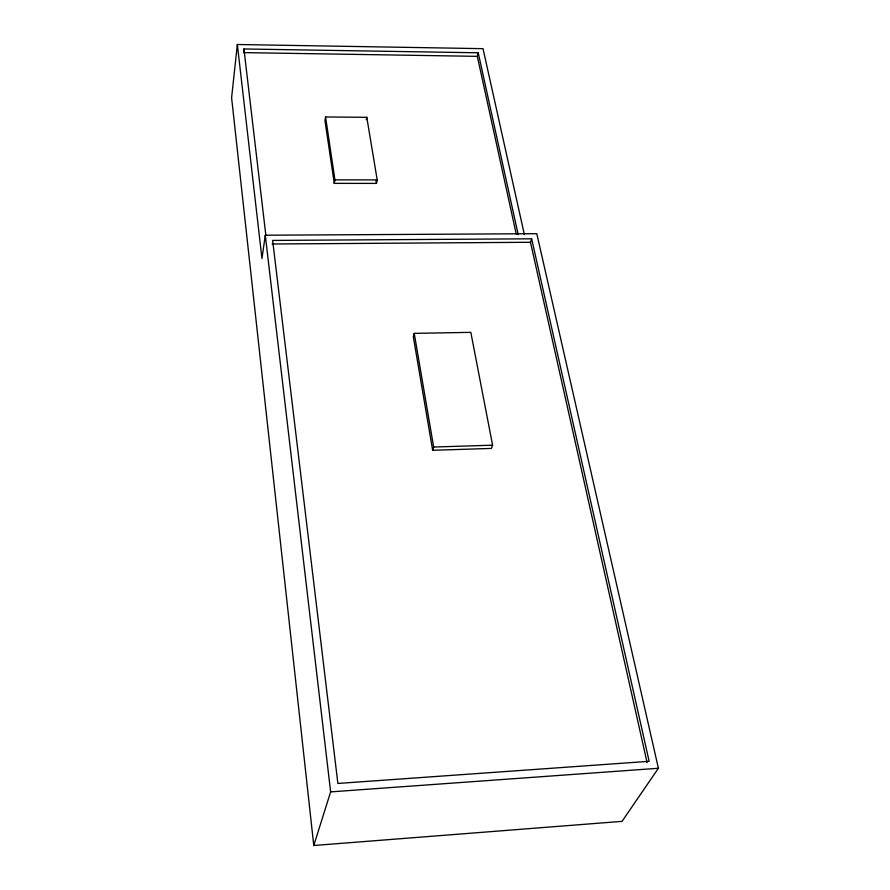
<?xml version="1.0" encoding="UTF-8"?>
<svg xmlns="http://www.w3.org/2000/svg" width="890" height="890" viewBox="0 0 890 890"><rect width="100%" height="100%" fill="white"/><g stroke="black" fill="none" stroke-linecap="round" stroke-linejoin="round"><path stroke-width="1.33" d="M237.352 44.5L231.6 97.733L313.77 845.5L622.032 821.359L658.4 768.27L536.803 233.692L265.287 235.216L261.96 258.545L237.352 44.5L483.025 48.661L524.366 234.593M243.927 48.961L243.515 52.61L477.307 56.348L478.23 52.799L243.927 48.961L265.821 235.06M325.562 116.968L324.95 120.539L334.273 183.373L376.459 183.396L377.204 179.902L366.791 117.313L325.562 116.968L334.929 179.858L334.273 183.373M366.324 119.683L366.791 117.313M414.228 333.361L413.316 336.765L432.651 450.284L491.436 448.426L492.593 445.189L470.821 332.359L414.228 333.361L433.653 447.036L432.651 450.284M313.77 845.5L330.635 791.889L265.287 235.216M647.086 762.597L530.473 242.28L531.642 238.809L272.64 240.422L337.877 783.456L649.144 761.317L531.642 238.809M330.635 791.889L658.4 768.27M433.653 447.036L492.593 445.189M272.106 244.005L530.473 242.28M334.929 179.858L377.204 179.902M478.23 52.799L518.202 234.648M477.307 56.348L516.222 233.97M376.014 180.681L376.459 183.396"/></g></svg>
